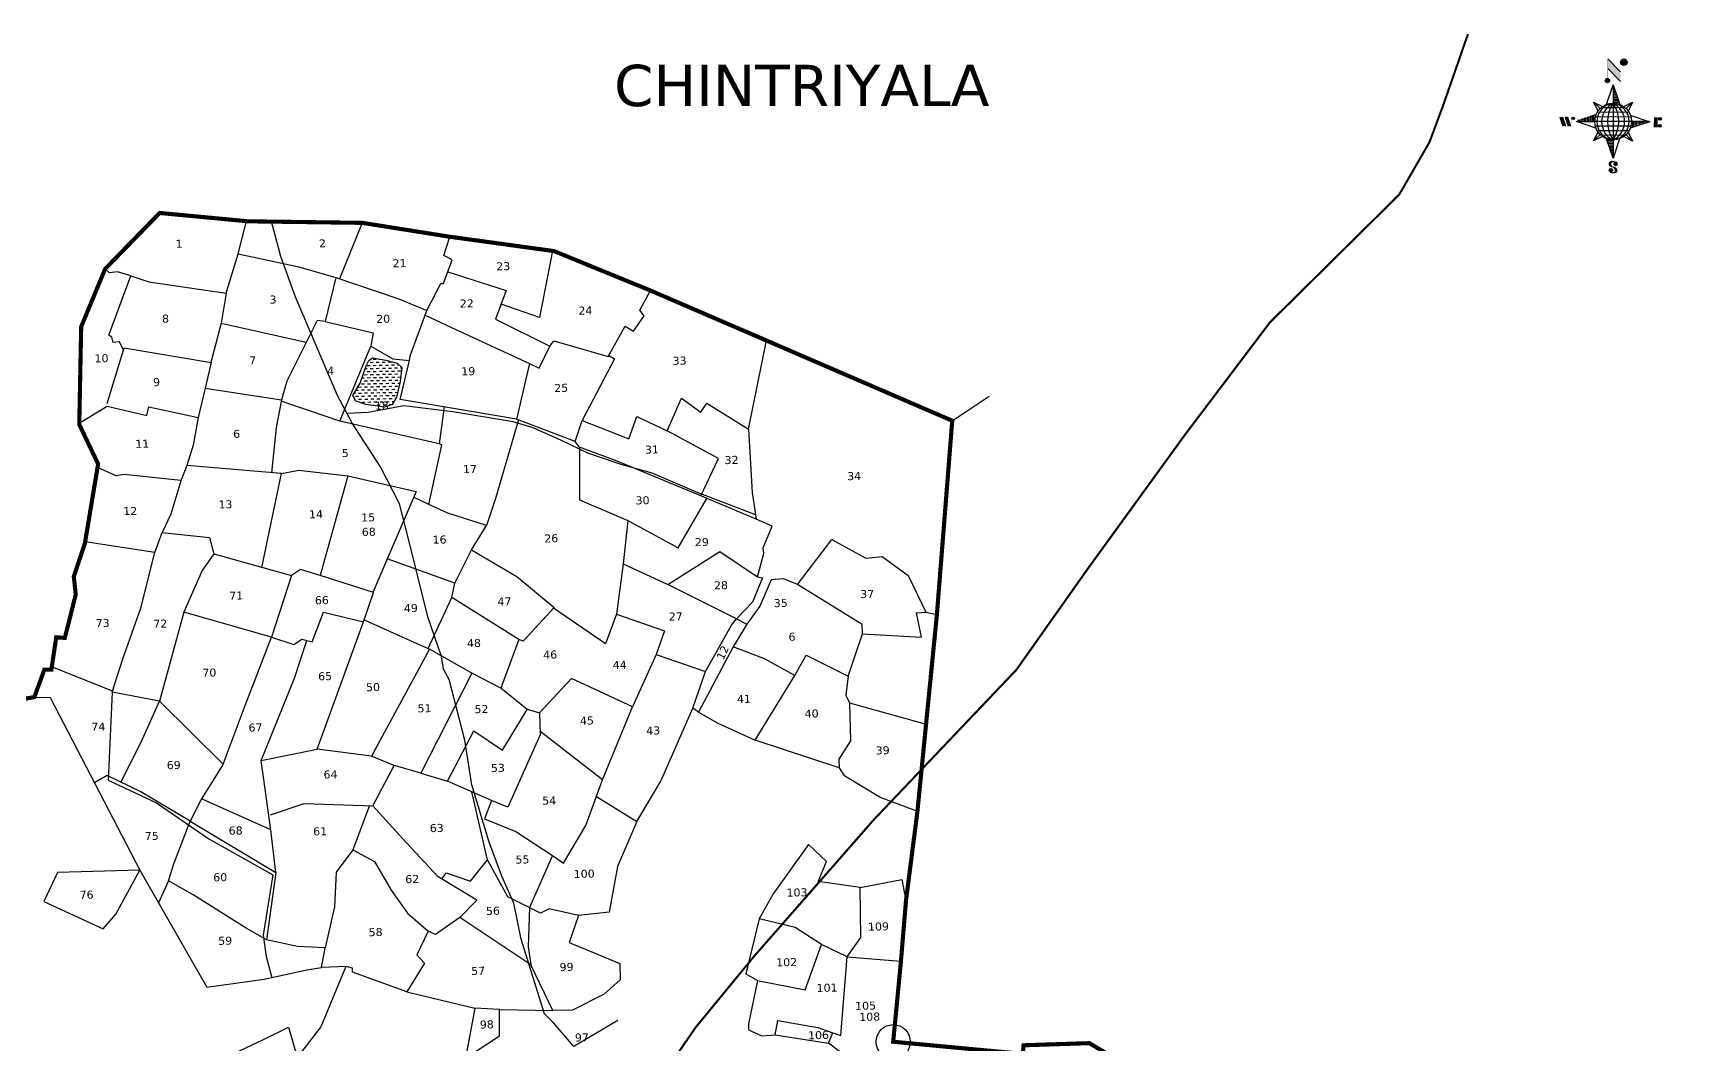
# Model space of a CAD drawing. Header units: inches. Extents: x 376334 to 382331, y 1846108 to 1851516.
# Drawn here: x 378336 to 382331, y 1849067 to 1851516 of the extents above; entities that cross this region are included whole.
import ezdxf

# ---------------------------------------------------------------- set-up
doc = ezdxf.new("R2010")
doc.units = ezdxf.units.IN
doc.header["$MEASUREMENT"] = 0
for name, color, linetype in [('BND', 6, 'Continuous'), ('bord', 1, 'Continuous'), ('ROAD', 1, 'Continuous'), ('ROADS', 50, 'Continuous'), ('SY.AREA', 7, 'Continuous'), ('TEXT', 7, 'Continuous'), ('WATER', 4, 'Continuous')]:
    doc.layers.add(name, color=color, linetype=linetype)
doc.styles.get("Standard").update_dxf_attribs({"font": 'verdana.ttf'})
pattern_1 = [(267.297113149, (-8720374.938, 50637915.138), (10.5367255337, -0.497431438), [])]
pattern_2 = [(357.297113149, (-8720374.938, 50637915.138), (0.497431438, 10.5367255337), [])]

# ---------------------------------------------------------------- blocks, each defined once
blk = doc.blocks.new('*X23')
at = {"color": 0, "linetype": 'Continuous'}
for p, q in [((6321.6, 240.5), (6322.3, 241.2)), ((6321.6, 240.3), (6322.3, 241)), ((6321.6, 240.1), (6322.3, 240.8)), ((6321.6, 239.9), (6322.4, 240.7)), ((6321.6, 239.8), (6322.4, 240.6)), ((6321.6, 239.6), (6322.5, 240.5)), ((6321.6, 239.4), (6322.5, 240.3)), ((6321.6, 239.2), (6322.6, 240.2)), ((6321.7, 239.1), (6322.6, 240.1)), ((6321.8, 240.8), (6322.4, 241.4)), ((6321.8, 239), (6322.7, 240)), ((6321.8, 239), (6322.8, 239.9)), ((6321.9, 238.9), (6322.9, 239.8)), ((6322, 238.8), (6323, 239.7)), ((6322.1, 241.3), (6322.4, 241.6)), ((6322.1, 238.7), (6323.1, 239.6)), ((6322.2, 238.6), (6323.1, 239.6)), ((6322.3, 238.5), (6323.2, 239.5)), ((6322.4, 238.5), (6323.3, 239.4)), ((6322.5, 238.4), (6323.4, 239.3)), ((6322.7, 238.4), (6323.6, 239.3)), ((6322.8, 238.3), (6323.7, 239.2)), ((6322.9, 238.3), (6323.8, 239.1)), ((6323.1, 238.2), (6323.9, 239.1)), ((6323.2, 238.2), (6324, 239)), ((6323.3, 238.2), (6324.2, 239)), ((6323.5, 238.1), (6324.3, 238.9)), ((6323.7, 238.1), (6324.4, 238.9)), ((6323.8, 238.1), (6324.6, 238.8)), ((6324.1, 238.2), (6324.7, 238.8)), ((6324.3, 238.3), (6324.9, 238.8)), ((6324.6, 238.3), (6325.1, 238.8)), ((6324.8, 238.4), (6325.2, 238.8)), ((6325.1, 238.5), (6325.4, 238.8)), ((6325.4, 238.6), (6325.6, 238.8))]:
    blk.add_line(p, q, dxfattribs=at)
blk = doc.blocks.new('*X22')
at = {"color": 0, "linetype": 'Continuous'}
for p, q in [((6324.4, 240.3), (6324.5, 240.4)), ((6324.6, 240.3), (6324.8, 240.5)), ((6324.7, 240.2), (6325, 240.5)), ((6324.8, 240.2), (6325.2, 240.6)), ((6325, 240.1), (6325.5, 240.6)), ((6325.1, 240.1), (6325.6, 240.6)), ((6325.2, 240), (6325.8, 240.6)), ((6325.3, 240), (6326, 240.6)), ((6325.4, 239.9), (6326.1, 240.6)), ((6325.5, 239.8), (6326.2, 240.5)), ((6325.6, 239.8), (6326.3, 240.5)), ((6325.7, 239.7), (6326.5, 240.4)), ((6325.9, 239.6), (6326.6, 240.3)), ((6326, 239.5), (6326.7, 240.3)), ((6326, 239.4), (6326.8, 240.2)), ((6326.1, 239.3), (6327, 240.2)), ((6326.2, 239.3), (6327.1, 240.1)), ((6326.3, 239.2), (6327.1, 240)), ((6326.4, 239.1), (6327.2, 239.9)), ((6326.5, 239), (6327.3, 239.8)), ((6326.5, 238.9), (6327.4, 239.7)), ((6326.6, 238.8), (6327.5, 239.6)), ((6326.7, 238.7), (6327.5, 239.5)), ((6326.8, 238.6), (6327.6, 239.4)), ((6326.8, 238.5), (6327.7, 239.3)), ((6326.8, 236.5), (6327.4, 237)), ((6326.9, 238.3), (6327.8, 239.2)), ((6326.9, 238.2), (6327.9, 239.1)), ((6326.9, 236.8), (6327.6, 237.4)), ((6327, 238.1), (6327.8, 239)), ((6327, 237.9), (6327.8, 238.8)), ((6327, 237.8), (6327.8, 238.6)), ((6327, 237.6), (6327.8, 238.4)), ((6327, 237.4), (6327.8, 238.2)), ((6327, 237.3), (6327.8, 238)), ((6327, 237.1), (6327.8, 237.9))]:
    blk.add_line(p, q, dxfattribs=at)
blk = doc.blocks.new('H')
at = {"layer": 'bord', "extrusion": (0.000427885, 0.004792, 0.999988)}
h = blk.add_hatch(dxfattribs=at)
h.set_pattern_fill('LINE', color=8, scale=84.387686, angle=-2.7029, style=0)
h.set_pattern_definition(pattern_2)
h.paths.add_polyline_path([(-492, 786, -0.090992), (-448, 775), (-486, 912)])
h = blk.add_hatch(dxfattribs=at)
h.set_pattern_fill('LINE', color=8, scale=84.387686, angle=-92.7029, style=0)
h.set_pattern_definition(pattern_1)
h.paths.add_polyline_path([(-625, 665, -0.090992), (-615, 710), (-751, 671)])
h = blk.add_hatch(dxfattribs=at)
h.set_pattern_fill('LINE', color=8, scale=84.387686, angle=-92.7029, style=0)
h.set_pattern_definition(pattern_1)
h.paths.add_polyline_path([(-246, 647), (-372, 653, -0.090992), (-382, 609)])
h = blk.add_hatch(dxfattribs=at)
h.set_pattern_fill('LINE', color=8, scale=84.387686, angle=-2.7029, style=0)
h.set_pattern_definition(pattern_2)
h.paths.add_polyline_path([(-504, 533, -0.090992), (-549, 543), (-510, 406)])
for p, q in [((-516, 1087, -1217), (-432, 994, -1217)), ((-519, 1020, -1217), (-435, 927, -1216)), ((-538, 774, -1216), (-487, 906, -1216)), ((-487, 906, -1216), (-493, 780, -1216)), ((-487, 906, -1216), (-448, 769, -1216)), ((-865, 701, -1215), (-847, 638, -1215)), ((-847, 700, -1215), (-829, 637, -1215)), ((-829, 699, -1215), (-811, 636, -1215)), ((-829, 699, -1215), (-811, 698, -1215)), ((-811, 698, -1215), (-794, 635, -1215)), ((-752, 665, -1215), (-615, 704, -1215)), ((-627, 794, -1216), (-567, 760, -1216)), ((-627, 794, -1216), (-584, 747, -1215)), ((-599, 731, -1215), (-627, 794, -1216)), ((-421, 753, -1216), (-359, 781, -1216)), ((-359, 781, -1216), (-405, 739, -1216)), ((-359, 781, -1216), (-392, 721, -1215)), ((-379, 693, -1215), (-246, 641, -1215)), ((-752, 665, -1215), (-625, 659, -1215)), ((-619, 614, -1215), (-752, 665, -1215)), ((-639, 526, -1214), (-606, 585, -1215)), ((-399, 576, -1215), (-371, 513, -1214)), ((-246, 641, -1215), (-383, 603, -1215)), ((-373, 647, -1215), (-246, 641, -1215)), ((-213, 669, -1215), (-217, 601, -1215)), ((-197, 600, -1215), (-194, 668, -1215)), ((-639, 526, -1214), (-593, 568, -1215)), ((-577, 553, -1215), (-639, 526, -1214)), ((-511, 400, -1214), (-549, 537, -1214)), ((-460, 533, -1215), (-511, 400, -1214)), ((-505, 527, -1214), (-511, 400, -1214)), ((-371, 513, -1214), (-431, 546, -1215)), ((-371, 513, -1214), (-414, 560, -1215))]:
    blk.add_line(p, q, dxfattribs=at)
at = {"layer": 'bord', "color": 8, "linetype": 'ByBlock', "extrusion": (0.000427885, 0.004792, 0.999988)}
for p, q in [((-375, 679, -1215), (-620, 691, -1215)), ((-386, 711, -1215), (-605, 722, -1215)), ((-411, 744, -1216), (-578, 752, -1216)), ((-493, 780, -1216), (-505, 527, -1214)), ((-373, 647, -1215), (-625, 659, -1215)), ((-378, 616, -1215), (-623, 628, -1215)), ((-392, 585, -1215), (-611, 595, -1215)), ((-420, 555, -1215), (-587, 562, -1215))]:
    blk.add_line(p, q, dxfattribs=at)
at = {"layer": 'bord', "extrusion": (0.000427885, 0.004792, 0.999988), "elevation": -1212}
for points, const_width in [([(-522, 960), (-516, 1093)], 1.61), ([(-434, 933), (-428, 1066)], 1.61), ([(-870, 707), (-846, 706)], 0.642), ([(-793, 641), (-782, 694)], 0.642), ([(-829, 643), (-855, 644)], 0.642), ([(-829, 643), (-821, 678)], 0.642), ([(-811, 642), (-784, 641)], 0.642), ([(-177, 605), (-226, 607)], 0.706), ([(-223, 676), (-174, 673)], 0.706), ([(-195, 645), (-185, 644)], 0.706)]:
    blk.add_lwpolyline(points, dxfattribs=dict(at, const_width=const_width))
for points, const_width in [([(-414, 1073, 1), (-398, 1058, 1)], 22.3), ([(-530, 950, 1), (-520, 939, 1)], 14.8), ([(-776, 697, 1), (-769, 690, 1)], 8.9), ([(-180, 618, 1), (-173, 611, 1)], 9.79), ([(-178, 667, 1), (-171, 660, 1)], 9.79), ([(-490, 362, 1), (-498, 369, 1)], 11.1), ([(-525, 322, 1), (-533, 329, 1)], 11.1)]:
    blk.add_lwpolyline(points, format="xyb", close=True, dxfattribs=dict(at, const_width=const_width))
for points in [[(-537, 317), (-531, 310), (-520, 307), (-505, 307), (-494, 310), (-486, 318), (-487, 326), (-491, 333), (-494, 336), (-503, 341), (-522, 347), (-530, 352), (-534, 355), (-537, 363), (-537, 373), (-530, 381), (-520, 384), (-504, 384), (-493, 380), (-487, 373)], [(-522, 348), (-526, 354), (-528, 361), (-528, 371), (-526, 375), (-521, 381), (-515, 384)], [(-505, 307), (-499, 312), (-497, 319), (-497, 327), (-501, 335), (-509, 343)]]:
    blk.add_lwpolyline(points, dxfattribs=at)
at = {"layer": 'bord', "extrusion": (0.000427885, 0.004792, 0.999988)}
for centre, radius in [((-406, 1065, -1212), 22.3), ((-525, 944, -1212), 14.8), ((-773, 694, -1212), 8.9), ((-498, 659, -1212), 127), ((-177, 615, -1212), 9.79), ((-174, 663, -1212), 9.79), ((-494, 365, -1212), 11.1), ((-529, 325, -1212), 11.1)]:
    blk.add_circle(centre, radius, dxfattribs=at)
at = {"layer": 'bord', "color": 8, "linetype": 'ByBlock', "extrusion": (0.000427885, 0.004792, 0.999988)}
for centre, radius, start, end in [((-482, 658, -1212), 128, 94.9254, 259.6691), ((-437, 656, -1212), 141, 113.2864, 241.308), ((-316, 651, -1212), 222, 142.5892, 212.0053), ((-560, 662, -1212), 141, 293.2864, 61.308), ((-681, 668, -1212), 222, 322.5892, 32.0053), ((-515, 660, -1212), 128, 274.9254, 79.6691)]:
    blk.add_arc(centre, radius, start, end, dxfattribs=at)
at = {"layer": 'bord', "extrusion": (0.000427885, 0.004792, 0.999988)}
for points in [[(-516, 1093, -1212), (-431, 1000, -1212), (-519, 1026, -1212), (-434, 933, -1212)], [(-864, 707, -1212), (-846, 706, -1212), (-846, 644, -1212), (-829, 643, -1212)], [(-829, 705, -1212), (-811, 704, -1212), (-811, 642, -1212), (-793, 641, -1212)], [(-193, 674, -1212), (-197, 606, -1212), (-213, 675, -1212), (-216, 607, -1212)]]:
    blk.add_solid(points, dxfattribs=at)
at = {"layer": 'bord', "extrusion": (0.000427885, 0.004792, 0.999988), "xscale": 7.977342409717546, "yscale": 7.977342409717546, "zscale": 7.977342409717546, "rotation": 138.0840426661453}
for name, p in [('*X22', (38301, -31929, -1212)), ('*X23', (38314, -31951, -1212))]:
    blk.add_blockref(name, p, dxfattribs=at)

msp = doc.modelspace()

# ---------------------------------------------------------------- hatches: boundary and pattern name
at = {"layer": 'WATER'}
h = msp.add_hatch(dxfattribs=at)
h.set_pattern_fill('DASH', color=256, scale=2.326328, angle=1.1904, style=0)
h.set_pattern_definition([(1.190415, (358155.547, 1836208.331), (7.2310488, 7.5379433), [7.38609, -7.38609])])
h.paths.add_polyline_path([(379229.4, 1850705.6), (379218.2, 1850716.3), (379191.1, 1850723.7), (379158.8, 1850729.4), (379149.8, 1850722.9), (379143.7, 1850710.1), (379129.1, 1850667.4), (379110.8, 1850638.3), (379114.9, 1850631.6), (379116.8, 1850624.7), (379142.8, 1850616.1), (379187.7, 1850609.6), (379206, 1850616.2), (379217.1, 1850634.2), (379226, 1850671.7)])
h.paths.add_polyline_path([(379159.5, 1850598), (379199.6, 1850598.8), (379198.9, 1850628.5), (379158.9, 1850627.7)], flags=9)

# ---------------------------------------------------------------- linework, layer by layer
at = {"const_width": 0.285}
for points in [[(376338.7, 1851513.8), (382330.9, 1851513.8), (382330.9, 1846108.4), (376338.7, 1846108.4)], [(382330.9, 1851513.8), (381982.9, 1851513.8), (381982.9, 1851135.6), (382330.9, 1851135.6)]]:
    msp.add_lwpolyline(points, close=True, dxfattribs=at)
at = {"color": 5}
msp.add_circle((380420.1, 1849072.1), 41.4, dxfattribs=at)
at = {"layer": 'BND', "lineweight": 30, "const_width": 10}
msp.add_lwpolyline([(378155.9, 1849874.9), (378339.6, 1849907.2), (378363.7, 1849973.6), (378380.8, 1849973.9), (378392.5, 1850052), (378413.4, 1850050.6), (378439.8, 1850155.6), (378435.1, 1850199.1), (378461.9, 1850279.5), (378494, 1850471.9), (378448.3, 1850567.8), (378453, 1850804.7), (378511, 1850944.5), (378643.1, 1851080.2), (378856.4, 1851060), (379134, 1851056.2), (379345.7, 1851022.6), (379598.5, 1850987.8), (379832.4, 1850892.1), (380118.1, 1850768.9), (380563.1, 1850576.8), (380526, 1850107.6), (380478.9, 1849631.1), (380451.1, 1849414.1), (380438.9, 1849267.6), (380420.1, 1849072.1), (380734.4, 1849042.6), (380735.8, 1849063.5), (380895.4, 1849068.7), (381009, 1849000.8)], dxfattribs=at)
at = {"layer": 'BND'}
msp.add_lwpolyline([(380563.1, 1850576.8), (380652.7, 1850636.7)], dxfattribs=at)
at = {"layer": 'ROAD'}
for points in [[(379752.7, 1849123.8), (379646.4, 1849060.6), (379598.2, 1849116.8), (379575.7, 1849139.8), (379550.6, 1849219.9), (379519.1, 1849320.5), (379501.2, 1849408.1), (379471.9, 1849473.5), (379440.8, 1849557.9), (379399.5, 1849694.5), (379382.6, 1849802.7), (379344.3, 1849950), (379330.6, 1849974.7), (379325.6, 1850005.4), (379292.7, 1850101.5), (379246.1, 1850290.8), (379223.8, 1850375.4), (379177.9, 1850465.4), (379109.6, 1850571), (379073, 1850639.2), (378971, 1850878.4), (378936.7, 1850974.5), (378914.4, 1851059.2)], [(380086.3, 1850348.9), (379943.8, 1850403.9), (379836.1, 1850449.9), (379761.2, 1850470.9), (379680.3, 1850498.4), (379616.5, 1850528.7), (379547.6, 1850559.9), (379499.7, 1850573.8), (379353.6, 1850598.5), (379234.4, 1850613.2), (379147.8, 1850596.7), (379097.2, 1850594.1)], [(378528.2, 1849919), (378518.2, 1849705.6), (378635.1, 1849650.7), (378762.6, 1849564.1), (378917, 1849476.3), (378893.6, 1849330.4), (378901.3, 1849278.8), (378915.2, 1849227.7)]]:
    msp.add_lwpolyline(points, dxfattribs=at)
at = {"layer": 'ROADS', "color": 40, "const_width": 5}
msp.add_lwpolyline([(381812.5, 1851513.8), (381753, 1851342.6), (381719.2, 1851251.6), (381646, 1851124.8), (381332.6, 1850814.9), (381126.7, 1850542.5), (380891.8, 1850218.5), (380718.7, 1849973.5), (380372.9, 1849609.8), (380083.7, 1849279.8), (379941.6, 1849106.9), (379803.8, 1848906.5)], dxfattribs=at)
at = {"layer": 'SY.AREA'}
for points in [[(378804.1, 1850886.1), (378833.2, 1850980.9), (378853.2, 1851060.3)], [(379134, 1851056.2), (379078.6, 1850920.9)], [(378833.2, 1850980.9), (378979.9, 1850950), (379069.8, 1850923.9), (379220.1, 1850872.6), (379290.2, 1850843.9), (379324.1, 1850908.9), (379330.3, 1850909), (379352, 1850966.4), (379331.4, 1850977.1), (379345.7, 1851022.6)], [(379594.9, 1850988.3), (379563.3, 1850826.7), (379470.2, 1850859.5)], [(378555.5, 1850747.8), (378545.9, 1850767.6), (378530.5, 1850766), (378527.1, 1850778.9), (378520.2, 1850783.7), (378572.9, 1850927.7), (378541.2, 1850937.5), (378521.4, 1850935.3), (378511, 1850944.5)], [(378572.9, 1850927.7), (378617.2, 1850913.1), (378804.1, 1850886.1), (378792, 1850812.9), (378766.9, 1850718)], [(379069.8, 1850923.9), (379044.3, 1850817.1), (379160.6, 1850790.1), (379154.5, 1850757.2), (379207.7, 1850726.7), (379248.7, 1850722.6), (379249.7, 1850734.4), (379290.2, 1850843.9)], [(379341.2, 1850937.9), (379482.3, 1850892.3), (379456.7, 1850822.8), (379588.3, 1850757.4), (379597.7, 1850770.7), (379729.6, 1850732.4), (379770.9, 1850805.7), (379791.3, 1850793.9), (379816.8, 1850831.1), (379806, 1850844.9), (379832.4, 1850892.1)], [(378792, 1850812.9), (378998.4, 1850766.8)], [(379044.3, 1850817.1), (379024.8, 1850819.6), (378951.2, 1850672.4), (378937.9, 1850627.7)], [(379285.9, 1850832.4), (379372.9, 1850792), (379539.4, 1850715.5), (379507.5, 1850580.6), (379225.5, 1850627.9), (379248.7, 1850722.6)], [(379731.2, 1850735.2), (379745.1, 1850727), (379666.3, 1850577), (379779.9, 1850533.2), (379799.1, 1850586.8), (379872.6, 1850552.6), (379907.4, 1850631.7), (379954.3, 1850597.7), (379968.6, 1850619.7), (380069.3, 1850556), (380113.1, 1850771)], [(378515.9, 1850618.2), (378557.1, 1850753.2), (378767.8, 1850717.9), (378753.3, 1850655.6), (378736.7, 1850584.3)], [(379332.1, 1850610.1), (379320, 1850521.1), (379079.9, 1850576.1), (379154.5, 1850757.2)], [(379539.4, 1850715.5), (379562.3, 1850704.4), (379588.3, 1850757.4)], [(378753.3, 1850655.6), (378937.9, 1850627.7), (378925.1, 1850560.1), (378914.3, 1850450.9)], [(378448.4, 1850571.2), (378516, 1850612.2), (378611.7, 1850589.7), (378617.1, 1850610.7), (378736.7, 1850584.3), (378724.4, 1850517.7), (378709.1, 1850468)], [(379079.9, 1850576.1), (378937.3, 1850624.5)], [(379512, 1850578.9), (379456.4, 1850388.5), (379435.2, 1850322.6), (379341.5, 1850352.9), (379294.9, 1850373.6), (379258.3, 1850391.8)], [(379649.6, 1850526.8), (379507.5, 1850580.6)], [(379954.4, 1850394.5), (379751.7, 1850479.1), (379660.4, 1850513), (379649.6, 1850526.8), (379666.3, 1850577)], [(379294.9, 1850373.6), (379326.6, 1850518), (379320, 1850521.1)], [(380069.3, 1850556), (380078.2, 1850402.7), (380087.9, 1850338.5), (379954.4, 1850394.5), (379996.7, 1850484.9), (379872.6, 1850552.6)], [(379660.4, 1850513), (379660, 1850385.3), (379777, 1850335), (379898.9, 1850269.2), (379969, 1850388.4)], [(378694.5, 1850432.2), (378557, 1850446.9), (378537.6, 1850443.6), (378492.7, 1850463.8)], [(378890.5, 1850221.5), (378938.2, 1850449), (378709.1, 1850468), (378694, 1850430.9), (378670.4, 1850350.4), (378649, 1850305.6)], [(378938.2, 1850449), (378979.9, 1850457.4), (379099.3, 1850443.3), (379032.3, 1850201.4)], [(379099.3, 1850443.3), (379264.1, 1850405.2), (379159.2, 1850160.7)], [(379358, 1850183.3), (379398.6, 1850264.2), (379435.2, 1850322.6)], [(379777, 1850335), (379766.1, 1850230.1), (379874, 1850179.6), (380000, 1850260.3), (380091.2, 1850198.5), (380103.6, 1850196.1), (380079.4, 1850137), (380040.5, 1850096.5), (379874, 1850179.6)], [(380091.2, 1850198.5), (380106.5, 1850254.9), (380105.3, 1850268.8), (380126.9, 1850321.5), (380087.9, 1850338.5)], [(378631.3, 1850257.5), (378462.6, 1850283.4)], [(378796.6, 1849744.9), (378850.2, 1849886.7), (378914.3, 1850052.5), (378701.7, 1850113.2), (378642.9, 1849897.4), (378528.2, 1849919), (378554.2, 1850000.1), (378597.4, 1850122.4), (378631.3, 1850257.5), (378649, 1850305.6), (378763.6, 1850293.5), (378774, 1850254.1), (378746, 1850213.8), (378701.7, 1850113.2)], [(380188.3, 1850180.2), (380271.5, 1850288.8), (380353.6, 1850243.5), (380393.6, 1850247.8), (380456.5, 1850202), (380499.4, 1850112.6)], [(378774, 1850254.1), (378962.3, 1850201.4), (378914.3, 1850052.5), (378967.8, 1850034.7), (378987.4, 1850047.7), (379012.2, 1850041), (379040.2, 1850113.2), (379137, 1850089.3), (379160.8, 1850160.2), (379032.3, 1850201.4), (378984.5, 1850216), (378962.3, 1850201.4)], [(379293.6, 1850024.7), (379350.8, 1850148.8), (379358, 1850183.3), (379194, 1850241.8)], [(379398.6, 1850264.2), (379508.2, 1850199.6), (379598.7, 1850124.1), (379523.8, 1850042.5), (379513.2, 1850046.7), (379350.8, 1850148.8)], [(379766.1, 1850230.1), (379749.8, 1850108.1), (379865.9, 1850067.5), (379845.6, 1850010.5), (379965.7, 1849969.1), (380028.5, 1850081.7), (380040.5, 1850096.5), (380065.6, 1850083.7), (380032.8, 1850029), (379948.2, 1849870.4), (379935, 1849880.4), (379965.7, 1849969.1)], [(380346.1, 1850060.6), (380344.7, 1850083.3), (380188.3, 1850180.2), (380154.1, 1850193.5), (380124.4, 1850191.1), (380097, 1850127.8), (380065.6, 1850083.7)], [(379749.8, 1850108.1), (379723.1, 1850036.4), (379597.3, 1850122.5)], [(378888.6, 1849753.8), (379024.4, 1849781), (379137, 1850089.3)], [(379138.8, 1850094.7), (379296.7, 1850023.3), (379155.9, 1849764.4), (379024.4, 1849781)], [(380311.4, 1849957.7), (380346.1, 1850060.6), (380488.4, 1850052.3), (380476.7, 1850111.3), (380499.4, 1850112.6), (380526, 1850107.6)], [(378912.6, 1849585.8), (378888.6, 1849753.8), (378969.7, 1849953.2), (378999.8, 1850044.4)], [(379513.2, 1850046.7), (379469.8, 1849928.5), (379399.5, 1849964.9), (379296.7, 1850023.3)], [(379845.6, 1850010.5), (379788.4, 1849883.9), (379640.8, 1849952.5), (379563.5, 1849869.3)], [(379948.2, 1849870.4), (379995.4, 1849843.9), (380086.1, 1849803.1), (380182.2, 1849959.3), (380108.1, 1849999.6), (380032.8, 1850029)], [(380182.2, 1849959.3), (380209.1, 1850008.7), (380311.4, 1849957.7), (380305.3, 1849912.2), (380314.5, 1849893.2), (380316.4, 1849800.9), (380288.5, 1849756.8), (380288.9, 1849735.8), (380086.1, 1849803.1)], [(378529, 1849921.4), (378381.8, 1849980.5)], [(379399.5, 1849964.9), (379276, 1849722.6), (379208.7, 1849742.3), (379155.9, 1849764.4)], [(379276, 1849722.6), (379340.7, 1849703.7), (379404.2, 1849825.5), (379473.8, 1849778.6), (379533.4, 1849877.4), (379469.8, 1849928.5)], [(378339.6, 1849907.2), (378377.7, 1849906.4), (378595, 1849488.1), (378395.5, 1849482.4), (378362.4, 1849411.9), (378506.4, 1849345.9), (378537.2, 1849381), (378595, 1849488.1), (378757, 1849204.1), (378896.2, 1849223.5), (378999.7, 1849246.7), (379035.1, 1849251.6), (379043.7, 1849299.9), (378976.9, 1849302.7), (378901.9, 1849319.2), (378852.5, 1849347.1), (378724.5, 1849428), (378664.2, 1849462.2), (378640.3, 1849408.6)], [(378549.2, 1849701.2), (378597.4, 1849796.5), (378642.9, 1849897.4), (378796.6, 1849744.9), (378744.3, 1849660.4)], [(379531.3, 1849879.1), (379563.5, 1849869.3), (379564.6, 1849815.6), (379486.3, 1849640.7), (379447.3, 1849656.6), (379340.7, 1849703.7)], [(379715.8, 1849706.8), (379788.4, 1849883.9)], [(379798.9, 1849605.6), (379856.8, 1849703.7), (379935.1, 1849880.4)], [(380314.5, 1849893.2), (380499.7, 1849841.9)], [(379447.3, 1849656.6), (379429.9, 1849612), (379506.2, 1849581.9), (379594.6, 1849523.1), (379621.4, 1849505.1), (379675.9, 1849596), (379715.8, 1849706.8), (379564.4, 1849825)], [(378911.3, 1849621.8), (378993.2, 1849649.2), (379159.8, 1849643.9), (379211, 1849741.6)], [(380288.9, 1849735.8), (380300.7, 1849717.8), (380389.9, 1849663.9), (380478.9, 1849631.1)], [(378924.9, 1849482.5), (378912.6, 1849585.8), (378744.3, 1849660.4), (378717.1, 1849606.8), (378597.7, 1849677.8), (378516, 1849717.2), (378485.1, 1849699.7)], [(379151.6, 1849644.2), (379111.3, 1849536.8), (379070.4, 1849482.8), (379066.7, 1849398.9), (379043.7, 1849299.9)], [(379370.1, 1849373.3), (379411.2, 1849414.8), (379317.8, 1849471.6), (379231.7, 1849564.9), (379159.8, 1849643.9)], [(379701.1, 1849666), (379798.9, 1849605.6), (379751.9, 1849496.4), (379732.2, 1849386.4), (379657.6, 1849377.8), (379586.8, 1849393.9), (379565.9, 1849383.8), (379486.7, 1849423.5), (379437.3, 1849513.1), (379399.2, 1849677.9)], [(378664.2, 1849462.2), (378677.1, 1849503.2), (378717.1, 1849606.8), (378924.9, 1849482.5), (378901.9, 1849319.2)], [(379111.3, 1849536.8), (379163.2, 1849509), (379203.9, 1849439.6), (379243.7, 1849383.6), (379293.9, 1849340.1), (379266.2, 1849282.3), (379284.9, 1849262.4), (379241.7, 1849193.2), (379110.1, 1849240.5), (379110.6, 1849250.7), (379095, 1849254.4), (379035.1, 1849251.6)], [(379594.6, 1849523.1), (379539.4, 1849397.1), (379535.9, 1849302.4), (379542.1, 1849258.8)], [(380308.8, 1849278), (380341.6, 1849324.9), (380340.3, 1849445.5), (380238.7, 1849460.2), (380258.2, 1849508.9), (380215.1, 1849550.2), (380129.5, 1849430.2), (380095.7, 1849370)], [(379326.9, 1849466.1), (379337.2, 1849481.3), (379396.5, 1849461.2), (379437.3, 1849513.1)], [(380340.3, 1849445.5), (380441.3, 1849465.6), (380451.1, 1849414.1)], [(379466.5, 1849150.2), (379595.8, 1849147.4), (379542.1, 1849258.8), (379370.1, 1849373.3), (379311.1, 1849331.7), (379293.9, 1849340.1)], [(379657.6, 1849377.8), (379635.5, 1849312.6), (379758.2, 1849261.5), (379759, 1849221.8), (379719.9, 1849187.6), (379642.9, 1849148.6), (379595.8, 1849147.4)], [(380308.8, 1849278), (380246.6, 1849308.1), (380183, 1849348.9), (380095.7, 1849370), (380063.5, 1849236.7), (380091.6, 1849220.4), (380069.6, 1849115.1), (380069.9, 1849100.6), (380101.6, 1849086.8), (380134.1, 1849088.7), (380140.6, 1849123.8), (380237.5, 1849106.5), (380274, 1849094)], [(380091.6, 1849220.4), (380206.7, 1849197.5), (380246.6, 1849308.1)], [(379094.2, 1849254.4), (379033.7, 1849108.5), (378970.3, 1849026.9), (378870.7, 1848935.6), (378815.9, 1848936.5), (378812.4, 1849038.5), (378892.8, 1849076.7), (378955.1, 1849107.1), (378976.6, 1849035.1)], [(380494.6, 1848969.1), (380343.4, 1849008.2), (380263.7, 1849068.5), (380274, 1849094), (380293.5, 1849087.2), (380308.8, 1849278), (380438.9, 1849267.6)], [(379241.7, 1849193.2), (379406.6, 1849153.2), (379384.1, 1849031.9), (379466.4, 1849086.3), (379466.5, 1849150.2), (379406.6, 1849153.2)], [(380134.1, 1849088.7), (380263.7, 1849068.5)]]:
    msp.add_lwpolyline(points, dxfattribs=at)
at = {"layer": 'WATER'}
msp.add_lwpolyline([(379110.8, 1850638.3), (379129.1, 1850667.4), (379143.7, 1850710.1), (379149.8, 1850722.9), (379158.8, 1850729.4), (379191.1, 1850723.7), (379218.2, 1850716.3), (379229.4, 1850705.6), (379226, 1850671.7), (379217.1, 1850634.2), (379206, 1850616.2), (379187.7, 1850609.6), (379142.8, 1850616.1), (379116.8, 1850624.7), (379114.9, 1850631.6)], close=True, dxfattribs=at)

# ---------------------------------------------------------------- block references
at = {"xscale": 0.3507629639658533, "yscale": 0.3507629639658533, "zscale": 0.3507629639658533, "rotation": 2.579586838452595}
msp.add_blockref('H', (382349.2, 1851080.6, 425.9), dxfattribs=at)

# ---------------------------------------------------------------- texts
at = {"layer": 'TEXT', "color": 5}
msp.add_text('CHINTRIYALA', height=100, dxfattribs=at).set_placement((379743.8, 1851339.2))
at = {"layer": 'TEXT'}
for s, height, rotation, p in [('1', 19.4, 1.1904, (378681.6, 1850995.7)), ('2', 19.4, 1.1904, (379029.2, 1850996.6)), ('2', 19.4, 1.1904, (379207.5, 1850948.4)), ('21', 19.39, 1.1904, (379207.5, 1850948.4)), ('23', 19.39, 1.1904, (379458.7, 1850941.1)), ('3', 19.4, 1.1904, (378909.4, 1850860.5)), ('22', 19.39, 1.1904, (379370.4, 1850851)), ('24', 19.39, 1.1904, (379657.7, 1850833.9)), ('8', 19.4, 1.1904, (378649, 1850814.3)), ('20', 19.39, 1.1904, (379167.8, 1850813.7)), ('10', 19.39, 1.1904, (378485.5, 1850718.1)), ('7', 19.4, 1.1904, (378860.2, 1850713.2)), ('33', 19.39, 1.1904, (379885.8, 1850712.3)), ('9', 19.4, 1.1904, (378627.3, 1850660.5)), ('4', 19.4, 1.1904, (379049, 1850688.2)), ('19', 19.39, 1.1904, (379374.1, 1850686.7)), ('25', 19.39, 1.1904, (379599, 1850646.3)), ('18', 19.39, 1.1904, (379164.4, 1850603.4)), ('11', 19.39, 1.1904, (378584.4, 1850511)), ('6', 19.4, 1.1904, (378821.2, 1850535.1)), ('5', 19.4, 1.1904, (379084.3, 1850488.7)), ('31', 19.39, 1.1904, (379818.9, 1850496.9)), ('32', 19.39, 1.1904, (380011.8, 1850471.7)), ('17', 19.39, 1.1904, (379378.1, 1850449.7)), ('34', 19.39, 1.1904, (380308.9, 1850432.8)), ('12', 19.39, 1.1904, (378555.2, 1850348)), ('13', 19.39, 1.1904, (378785.6, 1850364.1)), ('14', 19.39, 1.1904, (379005.1, 1850340.3)), ('30', 19.39, 1.1904, (379796.2, 1850374)), ('15', 19.39, 1.1904, (379131.6, 1850332.5)), ('68', 19.39, 1.1904, (379132.9, 1850297.6)), ('16', 19.39, 1.1904, (379304.5, 1850278.7)), ('26', 19.39, 1.1904, (379575, 1850281.7)), ('29', 19.39, 1.1904, (379939.8, 1850272.8)), ('71', 19.39, 1.1904, (378811.9, 1850143.1)), ('28', 19.39, 1.1904, (379986.1, 1850168.1)), ('37', 19.39, 1.1904, (380340.3, 1850146.9)), ('66', 19.39, 1.1904, (379019.3, 1850131.9)), ('49', 19.39, 1.1904, (379234.9, 1850112.9)), ('47', 19.39, 1.1904, (379461.5, 1850128.8)), ('35', 19.39, 1.1904, (380131, 1850125.2)), ('73', 19.39, 1.1904, (378488.3, 1850076.6)), ('72', 19.39, 1.1904, (378627.9, 1850075.1)), ('27', 19.39, 1.1904, (379876.5, 1850092.5)), ('48', 19.39, 1.1904, (379387.7, 1850028)), ('6', 19.4, 1.1904, (380166.7, 1850043.6)), ('46', 19.39, 1.1904, (379572.3, 1850000.1)), ('12', 19.39, 65.3487, (380008.7, 1849995.7)), ('70', 19.39, 1.1904, (378746.7, 1849956.5)), ('65', 19.39, 1.1904, (379027.2, 1849947.8)), ('44', 19.39, 1.1904, (379740.7, 1849975.1)), ('50', 19.39, 1.1904, (379143.2, 1849921.2)), ('51', 19.39, 1.1904, (379268.1, 1849870.1)), ('52', 19.39, 1.1904, (379405.9, 1849868.1)), ('41', 19.39, 1.1904, (380041.8, 1849892.7)), ('74', 19.39, 1.1904, (378477.8, 1849825.5)), ('67', 19.39, 1.1904, (378858.5, 1849823.4)), ('45', 19.39, 1.1904, (379661.4, 1849840.3)), ('40', 19.39, 1.1904, (380205.8, 1849857.2)), ('43', 19.39, 1.1904, (379822, 1849816.2)), ('39', 19.39, 1.1904, (380377.9, 1849768.2)), ('69', 19.39, 1.1904, (378660.4, 1849732.5)), ('64', 19.39, 1.1904, (379040.3, 1849709.9)), ('53', 19.39, 1.1904, (379445.7, 1849725.5)), ('54', 19.39, 1.1904, (379570.1, 1849646.5)), ('63', 19.39, 1.1904, (379297.5, 1849579.9)), ('75', 19.39, 1.1904, (378607.2, 1849560.6)), ('68', 19.39, 1.1904, (378810.4, 1849573.8)), ('61', 19.39, 1.1904, (379015, 1849571.9)), ('55', 19.39, 1.1904, (379505.2, 1849503.7)), ('60', 19.39, 1.1904, (378773.1, 1849460.7)), ('100', 19.39, 1.1904, (379646.3, 1849469)), ('62', 19.39, 1.1904, (379238.2, 1849456.2)), ('103', 19.39, 1.1904, (380161.8, 1849423.7)), ('76', 19.39, 1.1904, (378449.4, 1849418.2)), ('56', 19.39, 1.1904, (379433.7, 1849379.3)), ('109', 19.39, 1.1904, (380359.2, 1849341.1)), ('59', 19.39, 1.1904, (378785.1, 1849306.8)), ('58', 19.39, 1.1904, (379149.5, 1849327.7)), ('57', 19.39, 1.1904, (379397.8, 1849233.7)), ('99', 19.39, 1.1904, (379612.1, 1849243.3)), ('102', 19.39, 1.1904, (380136.8, 1849254.5)), ('101', 19.39, 1.1904, (380234.8, 1849192.8)), ('105', 19.39, 1.1904, (380327.9, 1849149.2)), ('98', 19.39, 1.1904, (379418.8, 1849103.9)), ('108', 19.39, 1.1904, (380338.1, 1849122.5)), ('97', 19.39, 1.1904, (379649.2, 1849072.5)), ('106', 19.39, 1.1904, (380214, 1849078))]:
    msp.add_text(s, height=height, rotation=rotation, dxfattribs=at).set_placement(p)

doc.saveas('drawing.dxf')
